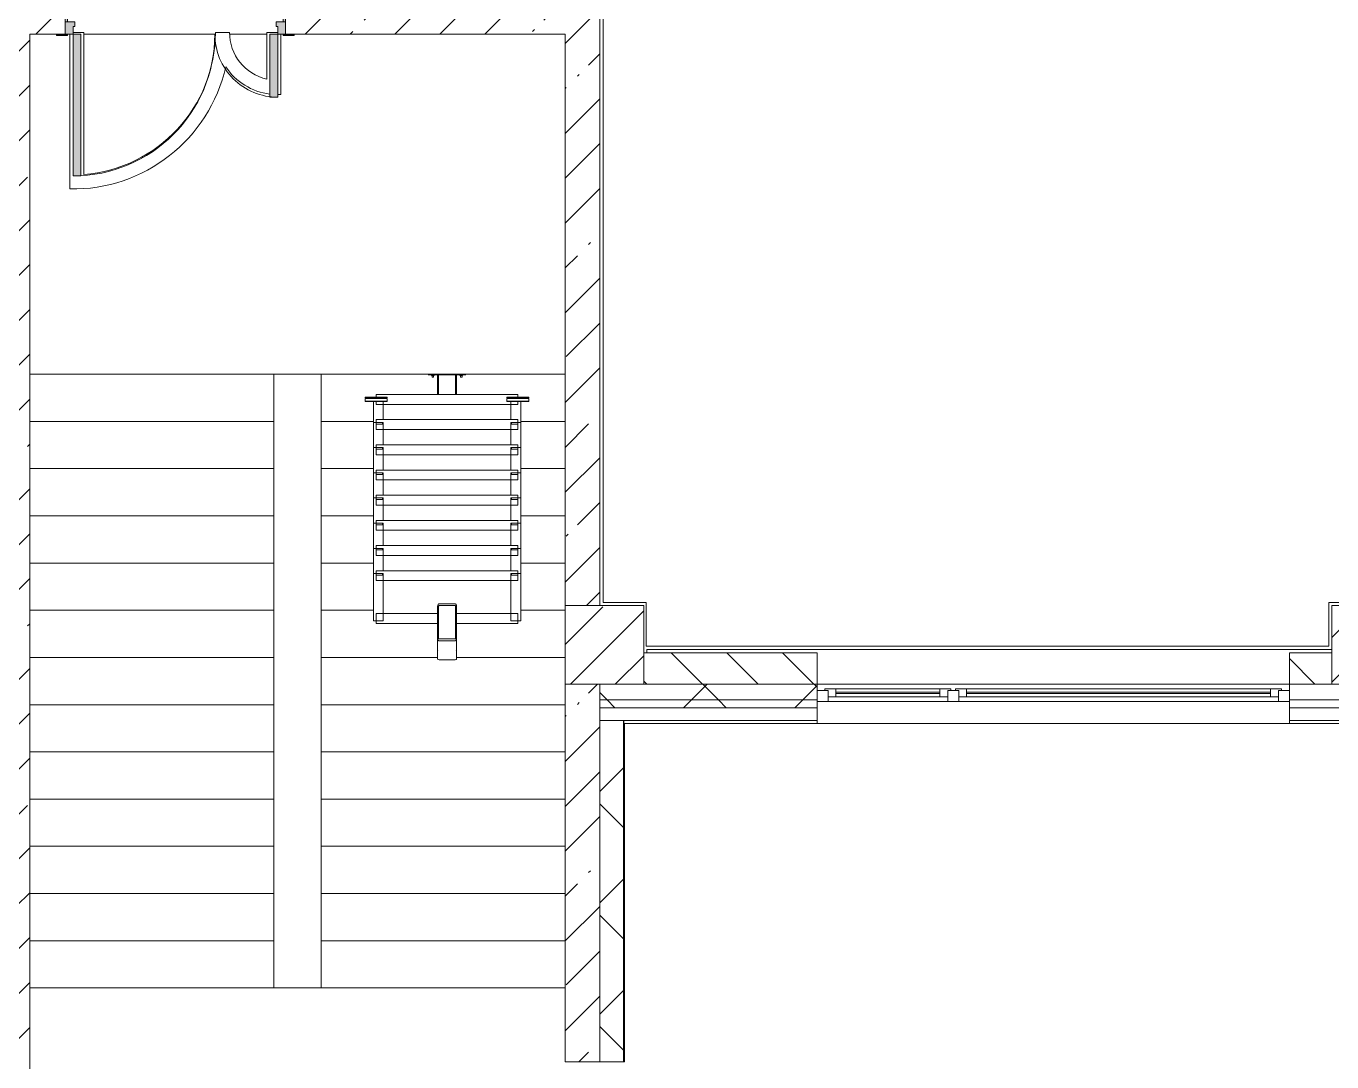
# Model space of a CAD drawing. Header units: millimetres. Extents: x 81303 to 275082, y -8553 to 29000.
# Drawn here: x 220129 to 228422, y 1150 to 7732 of the extents above; entities that cross this region are included whole.
import ezdxf

# ---------------------------------------------------------------- set-up
doc = ezdxf.new("R2010")
doc.units = ezdxf.units.MM
doc.linetypes.add('200_ШТРИХ__ш1_п0_6_', pattern=[800, 500, -300])
for name, color, linetype, lineweight in [('A-DETL-MBND-1', 7, '200_ШТРИХ__ш1_п0_6_', 9), ('A-GENM-1', 7, 'Continuous', 5), ('A-GLAZ-3', 7, 'Continuous', 5), ('A-WALL', 7, 'Continuous', 9), ('A-WALL-3', 7, 'Continuous', 5), ('I-WALL-3', 7, 'Continuous', 5), ('S-COLS-3', 7, 'Continuous', 5), ('S-STRS', 7, 'Continuous', 5)]:
    doc.layers.add(name, color=color, linetype=linetype, lineweight=lineweight)
for name, color, linetype, lineweight, true_color in [('A-DOOR-2', 7, 'Continuous', 5, 0xe2e2e2), ('A-DOOR-3', 7, 'Continuous', 5, 0xaaaaaa), ('A-DOOR-FRAM-1', 7, 'Continuous', 5, 0xe2e2e2), ('A-DOOR-FRAM-3', 7, 'Continuous', 5, 0xaaaaaa), ('A-FLOR-2', 7, 'Continuous', 5, 0xaaaaaa)]:
    doc.layers.add(name, color=color, linetype=linetype, lineweight=lineweight, true_color=true_color)
pattern_1 = [(45, (148072.5, 0), (-353.5534, 353.5534), []), (135, (148072.5, 0), (-353.5534, -353.5534), [])]
pattern_2 = [(45, (148072.5, 0), (-285.1231, 285.1231), []), (45, (148357.62, 0), (-285.1231, 285.1231), [504.031, -100.806, 16.764, -84.042])]

# ---------------------------------------------------------------- blocks, each defined once
blk = doc.blocks.new('BSC_Колонна _Прямоугольная - 500х500-V20-3_10_3_птичка')
at = {"layer": 'S-COLS-3'}
h = blk.add_hatch(dxfattribs=at)
h.set_pattern_fill('FP_46', color=256, style=0, pattern_type=2)
h.set_pattern_definition([(45, (-75730, -3800), (-285.1231, 285.1231), []), (45, (-75444.88, -3800), (-285.1231, 285.1231), [504.031, -100.806, 16.764, -84.042])])
h.paths.add_polyline_path([(-250, -250), (250, -250), (250, 250), (-250, 250), (-250, -98.8)])
for p, q in [((250, 250), (-250, 250)), ((-250, 250), (-250, -250)), ((250, -250), (250, 250)), ((-250, -250), (250, -250))]:
    blk.add_line(p, q, dxfattribs=at)
blk = doc.blocks.new('BSC_Колонна _Прямоугольная - 500х500-V21-3_10_3_птичка')
at = {"layer": 'S-COLS-3'}
h = blk.add_hatch(dxfattribs=at)
h.set_pattern_fill('FP_47', color=256, style=0, pattern_type=2)
h.set_pattern_definition([(45, (-80600, -3800), (-285.1231, 285.1231), []), (45, (-80314.88, -3800), (-285.1231, 285.1231), [504.031, -100.806, 16.764, -84.042])])
h.paths.add_polyline_path([(-250, -250), (250, -250), (250, 250), (-250, 250)])
for p, q in [((250, 250), (-250, 250)), ((-250, 250), (-250, -250)), ((250, -250), (250, 250)), ((-250, -250), (250, -250))]:
    blk.add_line(p, q, dxfattribs=at)
blk = doc.blocks.new('110_Дверь_СКБ_2Ст - Д-1 Лестничная клетка EIS60-24319353-3_10_3_птичка')
at = {"layer": 'A-DOOR-2'}
for points in [[(612.5, 1010), (612.5, 110), (662.5, 110), (662.5, 1010)], [(-631.1, 510), (-637.5, 510), (-637.5, 110), (-587.5, 110), (-587.5, 510)], [(712.5, 30), (697.5, 30), (697.5, -110), (712.5, -110)]]:
    blk.add_hatch(color=256, dxfattribs=at).paths.add_polyline_path(points)
h = blk.add_hatch(color=256, dxfattribs=at)
h.paths.add_polyline_path([(662.5, 110), (662.5, 60), (652.5, 60), (652.5, 30), (712.5, 30), (712.5, 110)])
h.paths.add_polyline_path([(-637.5, 110), (-687.5, 110), (-687.5, 30), (-627.5, 30), (-631.1, 60), (-637.5, 60)])
at = {"layer": 'A-DOOR-FRAM-1'}
for points in [[(-742.5, 118), (-742.5, 110), (-672.5, 110), (-672.5, 118)], [(697.5, 118), (697.5, 110), (767.5, 110), (767.5, 118)], [(-672.5, 30), (-687.5, 30), (-687.5, -110), (-672.5, -110)], [(-672.5, -110), (-742.5, -110), (-742.5, -118), (-672.5, -118)], [(697.5, -110), (697.5, -118), (767.5, -118), (767.5, -110)]]:
    blk.add_hatch(color=256, dxfattribs=at).paths.add_polyline_path(points)
at = {"layer": 'A-DOOR-3'}
for p, q in [((662.5, 1010), (612.5, 1010)), ((612.5, 1010), (612.5, 110)), ((662.5, 110), (662.5, 1010)), ((-637.5, 510), (-637.5, 110)), ((-587.5, 510), (-637.5, 510)), ((-587.5, 110), (-587.5, 510)), ((-637.5, 110), (-587.5, 110)), ((612.5, 110), (662.5, 110))]:
    blk.add_line(p, q, dxfattribs=at)
for centre, radius, start, end in [((662.5, 110), 900, 90, 180), ((-637.5, 110), 400, 360, 90)]:
    blk.add_arc(centre, radius, start, end, dxfattribs=at)
at = {"layer": 'A-DOOR-FRAM-3'}
for p, q in [((-672.5, 118), (-742.5, 118)), ((-742.5, 118), (-742.5, 110)), ((-742.5, 110), (-672.5, 110)), ((-637.5, 110), (-687.5, 110)), ((-687.5, 110), (-687.5, 30)), ((-672.5, 110), (-672.5, 118)), ((-637.5, 60), (-637.5, 110)), ((662.5, 110), (662.5, 60)), ((712.5, 110), (662.5, 110)), ((767.5, 118), (697.5, 118)), ((697.5, 118), (697.5, 110)), ((697.5, 110), (767.5, 110)), ((712.5, 30), (712.5, 110)), ((767.5, 110), (767.5, 118)), ((-687.5, 30), (-627.5, 30)), ((-672.5, 30), (-687.5, 30)), ((-687.5, 30), (-687.5, -110)), ((-672.5, -110), (-672.5, 30)), ((-627.5, 60), (-637.5, 60)), ((-627.5, 30), (-627.5, 60)), ((662.5, 60), (652.5, 60)), ((652.5, 60), (652.5, 30)), ((652.5, 30), (712.5, 30)), ((712.5, 30), (697.5, 30)), ((697.5, 30), (697.5, -110)), ((712.5, -110), (712.5, 30)), ((-672.5, -110), (-742.5, -110)), ((-742.5, -110), (-742.5, -118)), ((-742.5, -118), (-672.5, -118)), ((-687.5, -110), (-672.5, -110)), ((-672.5, -118), (-672.5, -110)), ((697.5, -110), (712.5, -110)), ((767.5, -110), (697.5, -110)), ((697.5, -110), (697.5, -118)), ((697.5, -118), (767.5, -118)), ((767.5, -118), (767.5, -110))]:
    blk.add_line(p, q, dxfattribs=at)
blk = doc.blocks.new('Анкер клиновой - Анкер клиновой МКТ В 10-10-16_85-V84-3_10_3_птичка')
at = {"layer": 'A-DETL-MBND-1'}
for p, q in [((74812, 5515.8), (74812, 5511.8)), ((74812, 5511.8), (74828, 5511.8)), ((74828, 5511.8), (74812, 5511.8)), ((74815, 5515.8), (74815, 5501.8)), ((74815, 5501.8), (74825, 5501.8)), ((74825, 5501.8), (74815, 5501.8)), ((74825, 5501.8), (74825, 5515.8)), ((74828, 5511.8), (74828, 5515.8))]:
    blk.add_line(p, q, dxfattribs=at)
blk = doc.blocks.new('ОМ_Полоса_Трапеция прямоугольная_Прокат_ГОСТ 103-2006 - ОМ_Полоса_Трапеция прямоугольная_Прокат_ГОСТ 103-2006-V85-3_10_3_птичка')
at = {"layer": 'A-GENM-1'}
for p, q in [((74280, 4243.3), (74280, 4253.3)), ((74280, 4253.3), (74320, 4253.3)), ((74320, 4243.3), (74280, 4243.3)), ((74320, 4253.3), (74320, 4243.3))]:
    blk.add_line(p, q, dxfattribs=at)
blk = doc.blocks.new('ОМ_Полоса_Трапеция прямоугольная_Прокат_ГОСТ 103-2006 - ОМ_Полоса_Трапеция прямоугольная_Прокат_ГОСТ 103-2006-V86-3_10_3_птичка')
at = {"layer": 'A-GENM-1'}
for p, q in [((74320, 4893.3), (74280, 4893.3)), ((74280, 4893.3), (74280, 4883.3)), ((74320, 4883.3), (74320, 4893.3)), ((74280, 4883.3), (74320, 4883.3))]:
    blk.add_line(p, q, dxfattribs=at)
blk = doc.blocks.new('ОМ_Полоса_Трапеция прямоугольная_Прокат_ГОСТ 103-2006 - ОМ_Полоса_Трапеция прямоугольная_Прокат_ГОСТ 103-2006-V87-3_10_3_птичка')
at = {"layer": 'A-GENM-1'}
for p, q in [((74320, 5053.3), (74280, 5053.3)), ((74280, 5053.3), (74280, 5043.3)), ((74280, 5043.3), (74320, 5043.3)), ((74320, 5043.3), (74320, 5053.3))]:
    blk.add_line(p, q, dxfattribs=at)
blk = doc.blocks.new('ОМ_Полоса_Трапеция прямоугольная_Прокат_ГОСТ 103-2006 - ОМ_Полоса_Трапеция прямоугольная_Прокат_ГОСТ 103-2006-V88-3_10_3_птичка')
at = {"layer": 'A-GENM-1'}
for p, q in [((74320, 5213.3), (74280, 5213.3)), ((74280, 5213.3), (74280, 5203.3)), ((74280, 5203.3), (74320, 5203.3)), ((74320, 5203.3), (74320, 5213.3))]:
    blk.add_line(p, q, dxfattribs=at)
blk = doc.blocks.new('ОМ_Полоса_Прокат_ГОСТ 103-2006 - ОМ_Полоса_Прокат_ГОСТ 103-2006-V89-3_10_3_птичка')
at = {"layer": 'A-GENM-1'}
for p, q in [((74350, 5373.3), (74210, 5373.3)), ((74210, 5373.3), (74210, 5370.3)), ((74210, 5370.3), (74350, 5370.3)), ((74350, 5370.3), (74350, 5373.3))]:
    blk.add_line(p, q, dxfattribs=at)
blk = doc.blocks.new('ОМ_Полоса_Прокат_ГОСТ 103-2006 - ОМ_Полоса_Прокат_ГОСТ 103-2006-V90-3_10_3_птичка')
at = {"layer": 'A-GENM-1'}
for p, q in [((74210, 5365.9), (74350, 5365.9)), ((74210, 5349), (74210, 5365.9)), ((74350, 5349), (74210, 5349)), ((74210, 5349), (74210, 5345.6)), ((74210, 5345.6), (74350, 5345.6)), ((74350, 5365.9), (74350, 5349)), ((74350, 5345.6), (74350, 5349))]:
    blk.add_line(p, q, dxfattribs=at)
blk = doc.blocks.new('ОМ_Полоса_Трапеция прямоугольная_Прокат_ГОСТ 103-2006 - ОМ_Полоса_Трапеция прямоугольная_Прокат_ГОСТ 103-2006-V91-3_10_3_птичка')
at = {"layer": 'A-GENM-1'}
for p, q in [((75140, 4243.3), (75140, 4253.3)), ((75140, 4253.3), (75180, 4253.3)), ((75180, 4243.3), (75140, 4243.3)), ((75180, 4253.3), (75180, 4243.3))]:
    blk.add_line(p, q, dxfattribs=at)
blk = doc.blocks.new('ОМ_Полоса_Трапеция прямоугольная_Прокат_ГОСТ 103-2006 - ОМ_Полоса_Трапеция прямоугольная_Прокат_ГОСТ 103-2006-V92-3_10_3_птичка')
at = {"layer": 'A-GENM-1'}
for p, q in [((75140, 4893.3), (75140, 4883.3)), ((75180, 4893.3), (75140, 4893.3)), ((75180, 4883.3), (75180, 4893.3)), ((75140, 4883.3), (75180, 4883.3))]:
    blk.add_line(p, q, dxfattribs=at)
blk = doc.blocks.new('ОМ_Полоса_Трапеция прямоугольная_Прокат_ГОСТ 103-2006 - ОМ_Полоса_Трапеция прямоугольная_Прокат_ГОСТ 103-2006-V93-3_10_3_птичка')
at = {"layer": 'A-GENM-1'}
for p, q in [((75140, 5053.3), (75140, 5043.3)), ((75180, 5053.3), (75140, 5053.3)), ((75140, 5043.3), (75180, 5043.3)), ((75180, 5043.3), (75180, 5053.3))]:
    blk.add_line(p, q, dxfattribs=at)
blk = doc.blocks.new('ОМ_Полоса_Трапеция прямоугольная_Прокат_ГОСТ 103-2006 - ОМ_Полоса_Трапеция прямоугольная_Прокат_ГОСТ 103-2006-V94-3_10_3_птичка')
at = {"layer": 'A-GENM-1'}
for p, q in [((75140, 5213.3), (75140, 5203.3)), ((75180, 5213.3), (75140, 5213.3)), ((75140, 5203.3), (75180, 5203.3)), ((75180, 5203.3), (75180, 5213.3))]:
    blk.add_line(p, q, dxfattribs=at)
blk = doc.blocks.new('ОМ_Полоса_Прокат_ГОСТ 103-2006 - ОМ_Полоса_Прокат_ГОСТ 103-2006-V95-3_10_3_птичка')
at = {"layer": 'A-GENM-1'}
for p, q in [((75110, 5373.3), (75110, 5370.3)), ((75250, 5373.3), (75110, 5373.3)), ((75110, 5370.3), (75250, 5370.3)), ((75250, 5370.3), (75250, 5373.3))]:
    blk.add_line(p, q, dxfattribs=at)
blk = doc.blocks.new('ОМ_Полоса_Прокат_ГОСТ 103-2006 - ОМ_Полоса_Прокат_ГОСТ 103-2006-V96-3_10_3_птичка')
at = {"layer": 'A-GENM-1'}
for p, q in [((75110, 5365.9), (75250, 5365.9)), ((75110, 5349), (75110, 5365.9)), ((75110, 5349), (75110, 5345.6)), ((75250, 5349), (75110, 5349)), ((75110, 5345.6), (75250, 5345.6)), ((75250, 5365.9), (75250, 5349)), ((75250, 5345.6), (75250, 5349))]:
    blk.add_line(p, q, dxfattribs=at)
blk = doc.blocks.new('ОМ_Труба_ГОСТ 8639-82 - ОМ_Труба_ГОСТ 8639-82-V97-3_10_3_птичка')
at = {"layer": 'A-GENM-1'}
for p, q in [((74670, 3843.3), (74670, 4043.4)), ((74676, 4043.4), (74676, 3843.3)), ((74679, 4061), (74781, 4061)), ((74781, 4049.3), (74679, 4049.3)), ((74784, 3843.3), (74784, 4043.4)), ((74790, 4043.4), (74790, 3843.3)), ((74670, 3843.3), (74670, 3709.3)), ((74679, 3837.4), (74781, 3837.4)), ((74781, 3825.6), (74679, 3825.6)), ((74790, 3709.3), (74790, 3843.3)), ((74781, 3704.7), (74679, 3704.7))]:
    blk.add_line(p, q, dxfattribs=at)
at = {"layer": 'A-GENM-1', "flags": 128}
for points in [[(74670, 4043.4), (74670.2, 4046.8), (74670.7, 4050.1), (74671.5, 4053.2), (74672.6, 4055.9), (74674, 4058.1), (74675.6, 4059.7), (74677.2, 4060.7), (74679, 4061)], [(74679, 4049.3), (74678.4, 4049.1), (74677.9, 4048.8), (74677.3, 4048.3), (74676.9, 4047.5), (74676.5, 4046.6), (74676.2, 4045.6), (74676.1, 4044.5), (74676, 4043.4)], [(74781, 4061), (74782.8, 4060.7), (74784.4, 4059.7), (74786, 4058.1), (74787.4, 4055.9), (74788.5, 4053.2), (74789.3, 4050.1), (74789.8, 4046.8), (74790, 4043.4)], [(74784, 4043.4), (74783.9, 4044.5), (74783.8, 4045.6), (74783.5, 4046.6), (74783.1, 4047.5), (74782.7, 4048.3), (74782.1, 4048.8), (74781.6, 4049.1), (74781, 4049.3)], [(74679, 3825.6), (74677.2, 3826), (74675.6, 3827), (74674, 3828.6), (74672.6, 3830.8), (74671.5, 3833.5), (74670.7, 3836.5), (74670.2, 3839.9), (74670, 3843.3)], [(74676, 3843.3), (74676.1, 3842.1), (74676.2, 3841), (74676.5, 3840), (74676.9, 3839.1), (74677.3, 3838.4), (74677.9, 3837.9), (74678.4, 3837.5), (74679, 3837.4)], [(74790, 3843.3), (74789.8, 3839.9), (74789.3, 3836.5), (74788.5, 3833.5), (74787.4, 3830.8), (74786, 3828.6), (74784.4, 3827), (74782.8, 3826), (74781, 3825.6)], [(74781, 3837.4), (74781.6, 3837.5), (74782.1, 3837.9), (74782.7, 3838.4), (74783.1, 3839.1), (74783.5, 3840), (74783.8, 3841), (74783.9, 3842.1), (74784, 3843.3)]]:
    blk.add_lwpolyline(points, dxfattribs=at)
at = {"layer": 'A-GENM-1'}
for centre, start_param, end_param in [((74679, 3761.3), 2.617994, 3.141593), ((74781, 3761.3), 0, 0.523599), ((74679, 3709.3), 3.141593, 4.712389), ((74781, 3709.3), 4.712389, 6.283185)]:
    blk.add_ellipse(centre, major_axis=(9, 0), ratio=0.509802, start_param=start_param, end_param=end_param, dxfattribs=at)
blk = doc.blocks.new('ОМ_Уголок_ГОСТ 8509-93 - ОМ_Уголок_ГОСТ 8509-93-V98-3_10_3_птичка')
at = {"layer": 'A-GENM-1'}
for p, q in [((0, 45.2), (0, -17.8)), ((390, 45.2), (0, 45.2)), ((900, 45.2), (510, 45.2)), ((900, -17.8), (900, 45.2)), ((0, -17.8), (390, -17.8)), ((510, -17.8), (900, -17.8))]:
    blk.add_line(p, q, dxfattribs=at)
blk = doc.blocks.new('ОМ_Уголок_ГОСТ 8509-93 - ОМ_Уголок_ГОСТ 8509-93-V99-3_10_3_птичка')
at = {"layer": 'A-GENM-1'}
for p, q in [((0, 45.2), (0, -17.8)), ((900, 45.2), (0, 45.2)), ((900, -17.8), (900, 45.2)), ((0, -17.8), (900, -17.8))]:
    blk.add_line(p, q, dxfattribs=at)
blk = doc.blocks.new('ОМ_Уголок_ГОСТ 8509-93 - ОМ_Уголок_ГОСТ 8509-93-V100-3_10_3_птичка')
at = {"layer": 'A-GENM-1'}
for p, q in [((0, 45.2), (0, -17.8)), ((300, 45.2), (0, 45.2)), ((300, -17.8), (300, 45.2)), ((0, -17.8), (300, -17.8))]:
    blk.add_line(p, q, dxfattribs=at)
blk = doc.blocks.new('ОМ_Уголок_ГОСТ 8509-93 - ОМ_Уголок_ГОСТ 8509-93-V101-3_10_3_птичка')
at = {"layer": 'A-GENM-1'}
for p, q in [((0, 45.2), (0, -17.8)), ((142.2, 45.2), (0, 45.2)), ((0, -17.8), (160, -17.8))]:
    blk.add_line(p, q, dxfattribs=at)
blk = doc.blocks.new('ОМ_Уголок_ГОСТ 8509-93 - ОМ_Уголок_ГОСТ 8509-93-V102-3_10_3_птичка')
at = {"layer": 'A-GENM-1'}
for p, q in [((300, 45.2), (157.8, 45.2)), ((300, -17.8), (300, 45.2)), ((140, -17.8), (300, -17.8))]:
    blk.add_line(p, q, dxfattribs=at)
blk = doc.blocks.new('ОМ_Уголок_ГОСТ 8509-93 - ОМ_Уголок_ГОСТ 8509-93-V103-3_10_3_птичка')
at = {"layer": 'A-GENM-1'}
for p, q in [((0, 45.2), (0, 27.8)), ((900, 45.2), (0, 45.2)), ((0, 7.4), (0, -17.8)), ((900, 27.8), (900, 45.2)), ((900, -17.8), (900, 7.4)), ((0, -17.8), (900, -17.8))]:
    blk.add_line(p, q, dxfattribs=at)
blk = doc.blocks.new('ОМ_Уголок_ГОСТ 8509-93 - ОМ_Уголок_ГОСТ 8509-93-V104-3_10_3_птичка')
at = {"layer": 'A-GENM-1'}
for p, q in [((0, 45.2), (0, -17.8)), ((7.4, 45.2), (0, 45.2)), ((142.2, 45.2), (27.8, 45.2)), ((0, -17.8), (7.4, -17.8)), ((27.8, -17.8), (160, -17.8))]:
    blk.add_line(p, q, dxfattribs=at)
blk = doc.blocks.new('ОМ_Уголок_ГОСТ 8509-93 - ОМ_Уголок_ГОСТ 8509-93-V105-3_10_3_птичка')
at = {"layer": 'A-GENM-1'}
for p, q in [((272.2, 45.2), (157.8, 45.2)), ((300, 45.2), (292.6, 45.2)), ((300, -17.8), (300, 45.2)), ((140, -17.8), (272.2, -17.8)), ((292.6, -17.8), (300, -17.8))]:
    blk.add_line(p, q, dxfattribs=at)
blk = doc.blocks.new('ОМ_Труба_ГОСТ 8639-82 - ОМ_Труба_ГОСТ 8639-82-V106-3_10_3_птичка')
at = {"layer": 'A-DETL-MBND-1'}
for p, q in [((74670, 5515.8), (74670, 5391.1)), ((74676, 5391.1), (74676, 5515.8)), ((74784, 5391.1), (74784, 5515.8)), ((74790, 5391.1), (74790, 5515.8))]:
    blk.add_line(p, q, dxfattribs=at)
blk = doc.blocks.new('ОМ_Уголок_ГОСТ 8510-86 - ОМ_Уголок_ГОСТ 8510-86-V107-3_10_3_птичка')
at = {"layer": 'A-DETL-MBND-1'}
blk.add_line((0, 0), (240, 0), dxfattribs=at)
blk = doc.blocks.new('120_Окно_СКБ_2Ст - 120_Окно_СКБ_2Ст 3000х2500 _мал_створка слева_-22809161-3_10_3_птичка')
at = {"layer": 'A-GLAZ-3'}
for p, q in [((-1500, -75), (-1500, -5)), ((-1500, -5), (-1430, -5)), ((1500, -5), (-1500, -5)), ((-1430, -75), (-1500, -75)), ((-1500, -75), (-1450, -75)), ((-1430, -75), (-1450, -75)), ((-1450, -75), (-1450, -85)), ((-1430, -5), (-1430, -75)), ((600, -35), (-1430, -35)), ((-1430, -35), (-1430, -75)), ((-1380, -85), (-1380, -35)), ((-1380, -55), (550, -55)), ((550, -65), (-1380, -65)), ((550, -85), (550, -35)), ((600, -75), (600, -5)), ((600, -5), (670, -5)), ((600, -75), (600, -35)), ((670, -75), (600, -75)), ((620, -75), (600, -75)), ((620, -75), (650, -75)), ((620, -85), (620, -75)), ((670, -75), (650, -75)), ((650, -75), (650, -85)), ((670, -5), (670, -75)), ((1430, -35), (670, -35)), ((670, -35), (670, -75)), ((720, -85), (720, -35)), ((720, -55), (1380, -55)), ((1380, -65), (720, -65)), ((1380, -85), (1380, -35)), ((1430, -75), (1430, -5)), ((1430, -5), (1500, -5)), ((1430, -75), (1430, -35)), ((1500, -75), (1430, -75)), ((1450, -75), (1430, -75)), ((1450, -75), (1500, -75)), ((1450, -85), (1450, -75)), ((1500, -5), (1500, -75)), ((-1450, -85), (620, -85)), ((620, -85), (-1450, -85)), ((650, -85), (1450, -85)), ((1450, -85), (650, -85))]:
    blk.add_line(p, q, dxfattribs=at)

msp = doc.modelspace()

# ---------------------------------------------------------------- hatches: boundary and pattern name
at = {"layer": 'A-WALL-3'}
h = msp.add_hatch(dxfattribs=at)
h.set_pattern_fill('FP_56', color=256, style=0, pattern_type=2)
h.set_pattern_definition([(135, (148072.5, 0), (-176.7767, -176.7767), [])])
h.paths.add_polyline_path([(232172.5, 3550), (232272.5, 3550), (232272.5, 3750), (232172.5, 3750), (232172.5, 3701.2)])
h.paths.add_polyline_path([(231043.1, 3550), (231272.5, 3550), (231272.5, 3750), (230372.5, 3750), (230372.5, 3550)])
h.paths.add_polyline_path([(228152.5, 3550), (228422.5, 3550), (228422.5, 3750), (228152.5, 3750)])
h.paths.add_polyline_path([(224517.7, 3550), (225152.5, 3550), (225152.5, 3750), (224052.5, 3750), (224052.5, 3550)])
h.paths.add_polyline_path([(228922.5, 3550), (229472.5, 3550), (229472.5, 3750), (228922.5, 3750), (228922.5, 3666.7)])
h = msp.add_hatch(dxfattribs=at)
h.set_pattern_fill('FP_58', color=256, style=0, pattern_type=2)
h.set_pattern_definition(pattern_1)
h.paths.add_polyline_path([(232774.1, 3450), (232772.5, 3550), (232172.5, 3550), (232172.5, 3450), (232772.5, 3450)])
h.paths.add_polyline_path([(224517.7, 3450), (225152.5, 3450), (225152.5, 3550), (223772.5, 3550), (223772.5, 3450), (224052.5, 3450)])
h.paths.add_polyline_path([(230372.5, 3450), (231272.5, 3450), (231272.5, 3550), (230372.5, 3550)])
h.paths.add_polyline_path([(229472.5, 3450), (229472.5, 3550), (228152.5, 3550), (228152.5, 3450), (229178.7, 3450)])
h = msp.add_hatch(dxfattribs=at)
h.set_pattern_fill('FP_58', color=256, style=0, pattern_type=2)
h.set_pattern_definition(pattern_1)
h.paths.add_polyline_path([(232874.1, 3400), (232874.1, 3450), (232172.5, 3450), (232172.5, 3400), (232774.1, 3400)])
h.paths.add_polyline_path([(225152.5, 3400), (225152.5, 3450), (223772.5, 3450), (223772.5, 3400), (224517.7, 3400)])
h.paths.add_polyline_path([(228152.5, 3400), (229472.5, 3400), (229472.5, 3450), (228152.5, 3450)])
h.paths.add_polyline_path([(231043.1, 3400), (231272.5, 3400), (231272.5, 3450), (230372.5, 3450), (230372.5, 3400)])
h = msp.add_hatch(dxfattribs=at)
h.set_pattern_fill('FP_58', color=256, style=0, pattern_type=2)
h.set_pattern_definition(pattern_1)
h.paths.add_polyline_path([(223922.5, -250), (223922.5, 350), (223772.5, 350), (223772.5, -250)])
h.paths.add_polyline_path([(223922.5, 1150), (223922.5, 3320), (223772.5, 3320), (223772.5, 1150)])
at = {"layer": 'I-WALL-3'}
h = msp.add_hatch(dxfattribs=at)
h.set_pattern_fill('FP_54', color=256, style=0, pattern_type=2)
h.set_pattern_definition(pattern_2)
h.paths.add_polyline_path([(221832.5, 7680), (223552.5, 7680), (223552.5, 7900), (221777.5, 7900), (221777.5, 7680)])
h.paths.add_polyline_path([(220322.5, 7680), (220377.5, 7680), (220377.5, 7900), (219932.5, 7900), (219932.5, 7680), (220152.5, 7680)])
h = msp.add_hatch(dxfattribs=at)
h.set_pattern_fill('FP_54', color=256, style=0, pattern_type=2)
h.set_pattern_definition(pattern_2)
h.paths.add_polyline_path([(223585.5, 120), (223772.5, 120), (223772.5, 350), (223552.5, 350), (223552.5, 120)])
h.paths.add_polyline_path([(223585.5, 1150), (223772.5, 1150), (223772.5, 3550), (223552.5, 3550), (223552.5, 1150)])
h.paths.add_polyline_path([(223552.5, 4050), (223772.5, 4050), (223772.5, 7900), (223552.5, 7900), (223552.5, 4279.6)])
h = msp.add_hatch(dxfattribs=at)
h.set_pattern_fill('FP_54', color=256, style=0, pattern_type=2)
h.set_pattern_definition(pattern_2)
h.paths.add_polyline_path([(219932.5, 120), (220152.5, 120), (220152.5, 7680), (219932.5, 7680), (219932.5, 1965.8)])

# ---------------------------------------------------------------- linework, layer by layer
at = {"layer": 'A-DETL-MBND-1'}
msp.add_line((223552.5, 535), (223552.5, 1150), dxfattribs=at)
at = {"layer": 'A-FLOR-2'}
for p, q in [((223793.5, 9100), (223793.5, 4070)), ((220406, 7680), (220406, 6697.1)), ((220496, 7691.9), (220427.5, 7691.9)), ((220496, 6789.7), (220496, 7691.9)), ((220496, 7680), (221330.3, 7680)), ((221421, 7691.9), (221331, 7691.9)), ((221422.1, 7680), (221657.2, 7680)), ((221727.5, 7691.9), (221657.2, 7691.9)), ((221657.2, 7691.9), (221657.2, 7394.8)), ((221747.2, 7297.5), (221747.2, 7680)), ((223793.5, 4070), (224067.5, 4070)), ((224067.5, 4070), (224067.5, 3791)), ((228402.5, 3791), (228402.5, 4070)), ((228402.5, 4070), (228942.5, 4070)), ((224067.5, 3791), (228402.5, 3791))]:
    msp.add_line(p, q, dxfattribs=at)
for centre, radius, start, end in [((220426, 7691.9), 905, 274.43687, 360), ((221726, 7691.9), 305, 180, 256.9573), ((220426, 7691.9), 995, 268.8489, 347.32946), ((221726, 7691.9), 395, 213.54048, 262.94436), ((221726, 7691.9), 395, 270.21425, 273.07201)]:
    msp.add_arc(centre, radius, start, end, dxfattribs=at)
at = {"layer": 'A-WALL'}
for p, q in [((225152.5, 3550), (224052.5, 3550)), ((228422.5, 3550), (228152.5, 3550)), ((223772.5, 3450), (225152.5, 3450)), ((228152.5, 3450), (229472.5, 3450)), ((223772.5, 3400), (225152.5, 3400)), ((223772.5, 3320), (223772.5, 1150)), ((223772.5, 3320), (225152.5, 3320)), ((223922.5, 1150), (223922.5, 3320)), ((223925.5, 1150), (223925.5, 3320)), ((228152.5, 3400), (229472.5, 3400)), ((228152.5, 3320), (229472.5, 3320)), ((223930.5, 3300), (223925.5, 3300))]:
    msp.add_line(p, q, dxfattribs=at)
at = {"layer": 'A-WALL-3'}
for p, q in [((225152.5, 3750), (224052.5, 3750)), ((225152.5, 3300), (225152.5, 3750)), ((228152.5, 3750), (228152.5, 3300)), ((228422.5, 3750), (228152.5, 3750)), ((223772.5, 3550), (223772.5, 3320)), ((225152.5, 3550), (228152.5, 3550)), ((223930.5, 1150), (223930.5, 3300)), ((233024.1, 3300), (223930.5, 3300)), ((223772.5, 1150), (223930.5, 1150))]:
    msp.add_line(p, q, dxfattribs=at)
at = {"layer": 'I-WALL-3'}
for p, q in [((223772.5, 4050), (223772.5, 7900)), ((220152.5, 120), (220152.5, 7680)), ((220152.5, 7680), (220322.5, 7680)), ((221330.3, 7680), (220496, 7680)), ((221657.2, 7680), (221422.1, 7680)), ((221832.5, 7680), (223552.5, 7680)), ((223552.5, 7680), (223552.5, 4050)), ((224072.5, 3770), (228422.5, 3770)), ((224072.5, 3770), (224072.5, 3750)), ((223552.5, 3550), (223552.5, 1150)), ((228152.5, 3550), (225152.5, 3550)), ((223552.5, 1150), (223772.5, 1150))]:
    msp.add_line(p, q, dxfattribs=at)
at = {"layer": 'S-STRS'}
for p, q in [((221330.3, 7680), (220496, 7680)), ((221657.2, 7680), (221422.1, 7680)), ((220152.5, 5520), (221702.5, 5520)), ((220152.5, 5520), (221702.5, 5520)), ((221702.5, 5520), (223552.5, 5520)), ((221702.5, 5220), (221702.5, 5520)), ((222002.5, 5520), (222002.5, 5220)), ((220152.5, 5220), (221702.5, 5220)), ((220152.5, 5220), (221702.5, 5220)), ((221702.5, 4920), (221702.5, 5220)), ((222002.5, 5220), (222002.5, 4920)), ((222334.7, 5220), (222002.5, 5220)), ((222334.7, 5220), (222002.5, 5220)), ((223552.5, 5220), (223270.3, 5220)), ((223552.5, 5220), (223270.3, 5220)), ((220152.5, 4920), (221702.5, 4920)), ((220152.5, 4920), (221702.5, 4920)), ((221702.5, 4620), (221702.5, 4920)), ((222002.5, 4920), (222002.5, 4620)), ((222334.7, 4920), (222002.5, 4920)), ((222334.7, 4920), (222002.5, 4920)), ((223552.5, 4920), (223270.3, 4920)), ((223552.5, 4920), (223270.3, 4920)), ((220152.5, 4620), (221702.5, 4620)), ((220152.5, 4620), (221702.5, 4620)), ((221702.5, 4320), (221702.5, 4620)), ((222002.5, 4620), (222002.5, 4320)), ((222334.7, 4620), (222002.5, 4620)), ((222334.7, 4620), (222002.5, 4620)), ((223552.5, 4620), (223270.3, 4620)), ((223552.5, 4620), (223270.3, 4620)), ((220152.5, 4320), (221702.5, 4320)), ((220152.5, 4320), (221702.5, 4320)), ((221702.5, 4020), (221702.5, 4320)), ((222002.5, 4320), (222002.5, 4020)), ((222334.7, 4320), (222002.5, 4320)), ((222334.7, 4320), (222002.5, 4320)), ((223552.5, 4320), (223270.3, 4320)), ((223552.5, 4320), (223270.3, 4320)), ((220152.5, 4020), (221702.5, 4020)), ((220152.5, 4020), (221702.5, 4020)), ((221702.5, 3720), (221702.5, 4020)), ((222002.5, 4020), (222002.5, 3720)), ((222334.7, 4020), (222002.5, 4020)), ((222334.7, 4020), (222002.5, 4020)), ((223552.5, 4020), (223270.3, 4020)), ((223552.5, 4020), (223270.3, 4020)), ((220152.5, 3720), (221702.5, 3720)), ((220152.5, 3720), (221702.5, 3720)), ((221702.5, 3420), (221702.5, 3720)), ((222002.5, 3720), (222002.5, 3420)), ((222743.9, 3720), (222002.5, 3720)), ((222743.9, 3720), (222002.5, 3720)), ((223552.5, 3720), (222861.1, 3720)), ((223552.5, 3720), (222861.1, 3720)), ((220152.5, 3420), (221702.5, 3420)), ((220152.5, 3420), (221702.5, 3420)), ((221702.5, 3120), (221702.5, 3420)), ((222002.5, 3420), (222002.5, 3120)), ((223552.5, 3420), (222002.5, 3420)), ((223552.5, 3420), (222002.5, 3420)), ((220152.5, 3120), (221702.5, 3120)), ((220152.5, 3120), (221702.5, 3120)), ((221702.5, 2820), (221702.5, 3120)), ((222002.5, 3120), (222002.5, 2820)), ((223552.5, 3120), (222002.5, 3120)), ((223552.5, 3120), (222002.5, 3120)), ((220152.5, 2820), (221702.5, 2820)), ((220152.5, 2820), (221702.5, 2820)), ((221702.5, 2520), (221702.5, 2820)), ((222002.5, 2820), (222002.5, 2520)), ((223552.5, 2820), (222002.5, 2820)), ((223552.5, 2820), (222002.5, 2820)), ((220152.5, 2520), (221702.5, 2520)), ((220152.5, 2520), (221702.5, 2520)), ((221702.5, 2220), (221702.5, 2520)), ((222002.5, 2520), (222002.5, 2220)), ((223552.5, 2520), (222002.5, 2520)), ((223552.5, 2520), (222002.5, 2520)), ((220152.5, 2220), (221702.5, 2220)), ((220152.5, 2220), (221702.5, 2220)), ((221702.5, 1920), (221702.5, 2220)), ((222002.5, 2220), (222002.5, 1920)), ((223552.5, 2220), (222002.5, 2220)), ((223552.5, 2220), (222002.5, 2220)), ((220152.5, 1920), (221702.5, 1920)), ((220152.5, 1920), (221702.5, 1920)), ((221702.5, 1620), (221702.5, 1920)), ((222002.5, 1920), (222002.5, 1620)), ((223552.5, 1920), (222002.5, 1920)), ((223552.5, 1920), (222002.5, 1920)), ((220152.5, 1620), (221702.5, 1620)), ((220152.5, 1620), (221702.5, 1620)), ((222002.5, 1620), (221702.5, 1620)), ((223552.5, 1620), (222002.5, 1620)), ((223552.5, 1620), (222002.5, 1620))]:
    msp.add_line(p, q, dxfattribs=at)

# ---------------------------------------------------------------- block references
at = {"layer": 'A-DETL-MBND-1', "extrusion": (0, 0, -1)}
msp.add_blockref('ОМ_Уголок_ГОСТ 8510-86 - ОМ_Уголок_ГОСТ 8510-86-V107-3_10_3_птичка', (-222922.5, 5515.8), dxfattribs=at)
at = {"layer": 'A-DETL-MBND-1'}
for name, p in [('Анкер клиновой - Анкер клиновой МКТ В 10-10-16_85-V84-3_10_3_птичка', (147892.5, 0)), ('ОМ_Труба_ГОСТ 8639-82 - ОМ_Труба_ГОСТ 8639-82-V106-3_10_3_птичка', (148072.5, 0)), ('Анкер клиновой - Анкер клиновой МКТ В 10-10-16_85-V84-3_10_3_птичка', (148072.5, 0))]:
    msp.add_blockref(name, p, dxfattribs=at)
at = {"layer": 'A-DOOR-3', "rotation": 180}
msp.add_blockref('110_Дверь_СКБ_2Ст - Д-1 Лестничная клетка EIS60-24319353-3_10_3_птичка', (221090, 7790), dxfattribs=at)
at = {"layer": 'A-GENM-1', "extrusion": (0, 0, -1)}
for name, p, rotation in [('ОМ_Уголок_ГОСТ 8509-93 - ОМ_Уголок_ГОСТ 8509-93-V103-3_10_3_птичка', (-222352.5, 5373.3), 180), ('ОМ_Уголок_ГОСТ 8509-93 - ОМ_Уголок_ГОСТ 8509-93-V105-3_10_3_птичка', (-222352.5, 5073.3), 90.00000000000087), ('ОМ_Уголок_ГОСТ 8509-93 - ОМ_Уголок_ГОСТ 8509-93-V104-3_10_3_птичка', (-223252.5, 5373.3), 270.0000000000007), ('ОМ_Уголок_ГОСТ 8509-93 - ОМ_Уголок_ГОСТ 8509-93-V99-3_10_3_птичка', (-222352.5, 5213.3), 180), ('ОМ_Уголок_ГОСТ 8509-93 - ОМ_Уголок_ГОСТ 8509-93-V102-3_10_3_птичка', (-222352.5, 4913.3), 90.00000000000087), ('ОМ_Уголок_ГОСТ 8509-93 - ОМ_Уголок_ГОСТ 8509-93-V101-3_10_3_птичка', (-223252.5, 5213.3), 270.0000000000007), ('ОМ_Уголок_ГОСТ 8509-93 - ОМ_Уголок_ГОСТ 8509-93-V99-3_10_3_птичка', (-222352.5, 5053.3), 180), ('ОМ_Уголок_ГОСТ 8509-93 - ОМ_Уголок_ГОСТ 8509-93-V102-3_10_3_птичка', (-222352.5, 4753.3), 90.00000000000087), ('ОМ_Уголок_ГОСТ 8509-93 - ОМ_Уголок_ГОСТ 8509-93-V101-3_10_3_птичка', (-223252.5, 5053.3), 270.0000000000007), ('ОМ_Уголок_ГОСТ 8509-93 - ОМ_Уголок_ГОСТ 8509-93-V102-3_10_3_птичка', (-222352.5, 4593.3), 90.00000000000087), ('ОМ_Уголок_ГОСТ 8509-93 - ОМ_Уголок_ГОСТ 8509-93-V99-3_10_3_птичка', (-222352.5, 4893.3), 180), ('ОМ_Уголок_ГОСТ 8509-93 - ОМ_Уголок_ГОСТ 8509-93-V101-3_10_3_птичка', (-223252.5, 4893.3), 270.0000000000007), ('ОМ_Уголок_ГОСТ 8509-93 - ОМ_Уголок_ГОСТ 8509-93-V102-3_10_3_птичка', (-222352.5, 4433.3), 90.00000000000087), ('ОМ_Уголок_ГОСТ 8509-93 - ОМ_Уголок_ГОСТ 8509-93-V99-3_10_3_птичка', (-222352.5, 4733.3), 180), ('ОМ_Уголок_ГОСТ 8509-93 - ОМ_Уголок_ГОСТ 8509-93-V101-3_10_3_птичка', (-223252.5, 4733.3), 270.0000000000007), ('ОМ_Уголок_ГОСТ 8509-93 - ОМ_Уголок_ГОСТ 8509-93-V102-3_10_3_птичка', (-222352.5, 4273.3), 90.00000000000087), ('ОМ_Уголок_ГОСТ 8509-93 - ОМ_Уголок_ГОСТ 8509-93-V99-3_10_3_птичка', (-222352.5, 4573.3), 180), ('ОМ_Уголок_ГОСТ 8509-93 - ОМ_Уголок_ГОСТ 8509-93-V101-3_10_3_птичка', (-223252.5, 4573.3), 270.0000000000007), ('ОМ_Уголок_ГОСТ 8509-93 - ОМ_Уголок_ГОСТ 8509-93-V102-3_10_3_птичка', (-222352.5, 4113.3), 90.00000000000087), ('ОМ_Уголок_ГОСТ 8509-93 - ОМ_Уголок_ГОСТ 8509-93-V99-3_10_3_птичка', (-222352.5, 4413.3), 180), ('ОМ_Уголок_ГОСТ 8509-93 - ОМ_Уголок_ГОСТ 8509-93-V101-3_10_3_птичка', (-223252.5, 4413.3), 270.0000000000007), ('ОМ_Уголок_ГОСТ 8509-93 - ОМ_Уголок_ГОСТ 8509-93-V100-3_10_3_птичка', (-222352.5, 3953.3), 90.00000000000087), ('ОМ_Уголок_ГОСТ 8509-93 - ОМ_Уголок_ГОСТ 8509-93-V99-3_10_3_птичка', (-222352.5, 4253.3), 180), ('ОМ_Уголок_ГОСТ 8509-93 - ОМ_Уголок_ГОСТ 8509-93-V100-3_10_3_птичка', (-223252.5, 4253.3), 270.0000000000007)]:
    msp.add_blockref(name, p, dxfattribs=dict(at, rotation=rotation))
at = {"layer": 'A-GENM-1'}
for name, p in [('ОМ_Полоса_Прокат_ГОСТ 103-2006 - ОМ_Полоса_Прокат_ГОСТ 103-2006-V89-3_10_3_птичка', (148072.5, 0)), ('ОМ_Полоса_Прокат_ГОСТ 103-2006 - ОМ_Полоса_Прокат_ГОСТ 103-2006-V90-3_10_3_птичка', (148072.5, 0)), ('ОМ_Полоса_Прокат_ГОСТ 103-2006 - ОМ_Полоса_Прокат_ГОСТ 103-2006-V95-3_10_3_птичка', (148072.5, 0)), ('ОМ_Полоса_Прокат_ГОСТ 103-2006 - ОМ_Полоса_Прокат_ГОСТ 103-2006-V96-3_10_3_птичка', (148072.5, 0)), ('ОМ_Полоса_Трапеция прямоугольная_Прокат_ГОСТ 103-2006 - ОМ_Полоса_Трапеция прямоугольная_Прокат_ГОСТ 103-2006-V88-3_10_3_птичка', (148072.5, 0)), ('ОМ_Полоса_Трапеция прямоугольная_Прокат_ГОСТ 103-2006 - ОМ_Полоса_Трапеция прямоугольная_Прокат_ГОСТ 103-2006-V94-3_10_3_птичка', (148072.5, 0)), ('ОМ_Полоса_Трапеция прямоугольная_Прокат_ГОСТ 103-2006 - ОМ_Полоса_Трапеция прямоугольная_Прокат_ГОСТ 103-2006-V87-3_10_3_птичка', (148072.5, 0)), ('ОМ_Полоса_Трапеция прямоугольная_Прокат_ГОСТ 103-2006 - ОМ_Полоса_Трапеция прямоугольная_Прокат_ГОСТ 103-2006-V93-3_10_3_птичка', (148072.5, 0)), ('ОМ_Полоса_Трапеция прямоугольная_Прокат_ГОСТ 103-2006 - ОМ_Полоса_Трапеция прямоугольная_Прокат_ГОСТ 103-2006-V86-3_10_3_птичка', (148072.5, 0)), ('ОМ_Полоса_Трапеция прямоугольная_Прокат_ГОСТ 103-2006 - ОМ_Полоса_Трапеция прямоугольная_Прокат_ГОСТ 103-2006-V92-3_10_3_птичка', (148072.5, 0)), ('ОМ_Полоса_Трапеция прямоугольная_Прокат_ГОСТ 103-2006 - ОМ_Полоса_Трапеция прямоугольная_Прокат_ГОСТ 103-2006-V85-3_10_3_птичка', (148072.5, 480)), ('ОМ_Полоса_Трапеция прямоугольная_Прокат_ГОСТ 103-2006 - ОМ_Полоса_Трапеция прямоугольная_Прокат_ГОСТ 103-2006-V91-3_10_3_птичка', (148072.5, 480)), ('ОМ_Полоса_Трапеция прямоугольная_Прокат_ГОСТ 103-2006 - ОМ_Полоса_Трапеция прямоугольная_Прокат_ГОСТ 103-2006-V85-3_10_3_птичка', (148072.5, 320)), ('ОМ_Полоса_Трапеция прямоугольная_Прокат_ГОСТ 103-2006 - ОМ_Полоса_Трапеция прямоугольная_Прокат_ГОСТ 103-2006-V91-3_10_3_птичка', (148072.5, 320)), ('ОМ_Полоса_Трапеция прямоугольная_Прокат_ГОСТ 103-2006 - ОМ_Полоса_Трапеция прямоугольная_Прокат_ГОСТ 103-2006-V85-3_10_3_птичка', (148072.5, 160)), ('ОМ_Полоса_Трапеция прямоугольная_Прокат_ГОСТ 103-2006 - ОМ_Полоса_Трапеция прямоугольная_Прокат_ГОСТ 103-2006-V91-3_10_3_птичка', (148072.5, 160)), ('ОМ_Полоса_Трапеция прямоугольная_Прокат_ГОСТ 103-2006 - ОМ_Полоса_Трапеция прямоугольная_Прокат_ГОСТ 103-2006-V85-3_10_3_птичка', (148072.5, 0)), ('ОМ_Полоса_Трапеция прямоугольная_Прокат_ГОСТ 103-2006 - ОМ_Полоса_Трапеция прямоугольная_Прокат_ГОСТ 103-2006-V91-3_10_3_птичка', (148072.5, 0)), ('ОМ_Труба_ГОСТ 8639-82 - ОМ_Труба_ГОСТ 8639-82-V97-3_10_3_птичка', (148072.5, 0))]:
    msp.add_blockref(name, p, dxfattribs=at)
at = {"layer": 'A-GENM-1', "extrusion": (0, 0, -1)}
msp.add_blockref('ОМ_Уголок_ГОСТ 8509-93 - ОМ_Уголок_ГОСТ 8509-93-V98-3_10_3_птичка', (-223252.5, 3953.3), dxfattribs=at)
at = {"layer": 'A-GLAZ-3', "rotation": 180}
msp.add_blockref('120_Окно_СКБ_2Ст - 120_Окно_СКБ_2Ст 3000х2500 _мал_створка слева_-22809161-3_10_3_птичка', (226652.5, 3435), dxfattribs=at)
at = {"layer": 'S-COLS-3'}
for name, p in [('BSC_Колонна _Прямоугольная - 500х500-V20-3_10_3_птичка', (223802.5, 3800)), ('BSC_Колонна _Прямоугольная - 500х500-V21-3_10_3_птичка', (228672.5, 3800))]:
    msp.add_blockref(name, p, dxfattribs=at)

doc.saveas('drawing.dxf')
